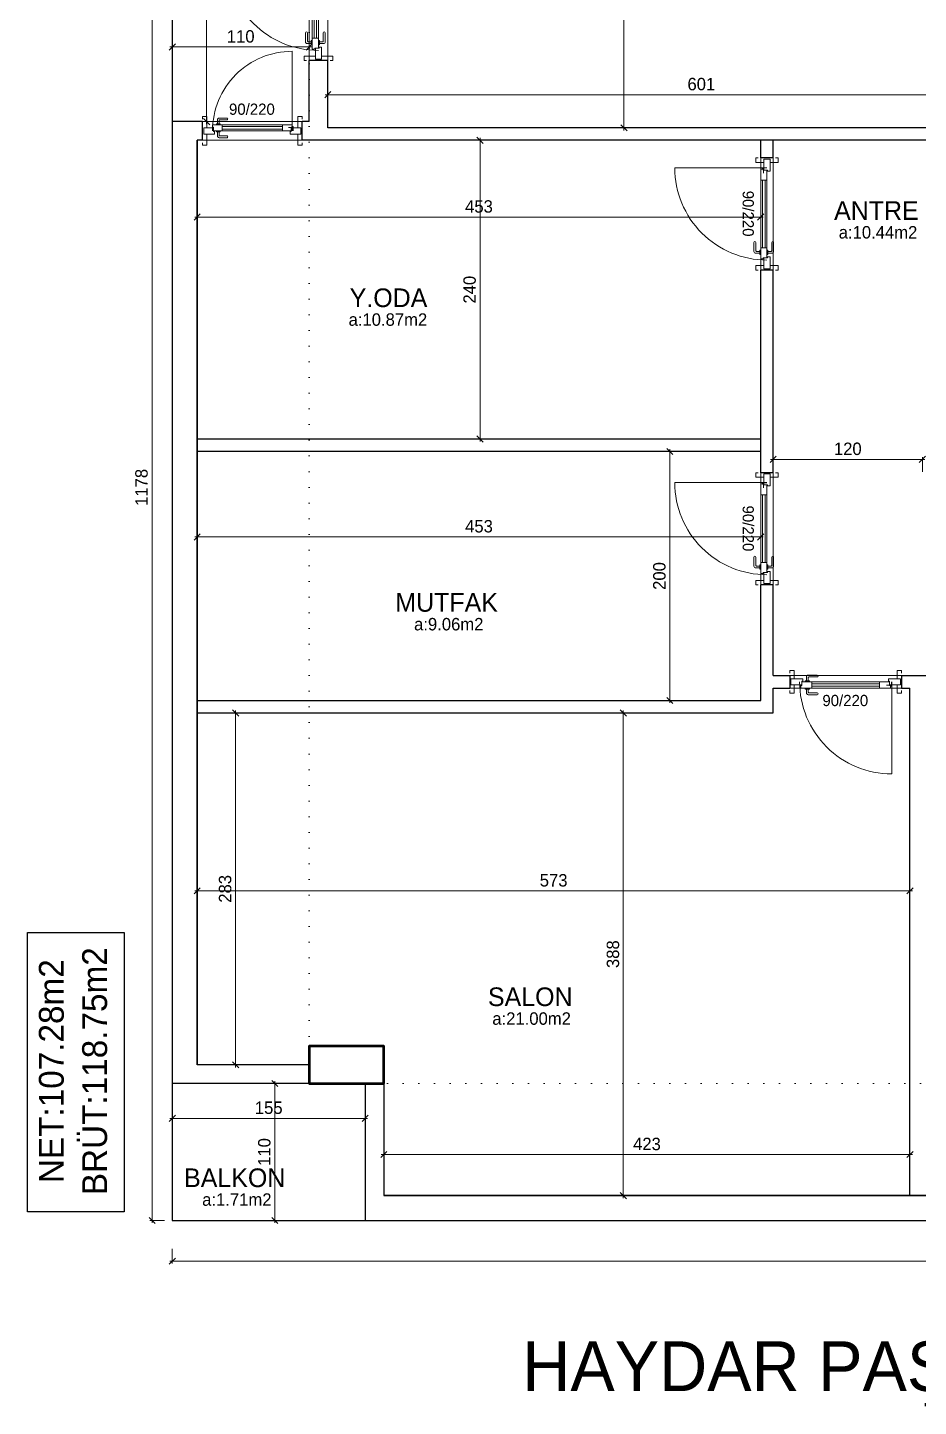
# Model space of a CAD drawing. Header units: centimetres. Extents: x 562865 to 1310255, y -148070 to 32737.
# Drawn here: x 586642 to 587358, y -14548 to -13441 of the extents above; entities that cross this region are included whole.
import ezdxf
from ezdxf.enums import TextEntityAlignment as Align

# ---------------------------------------------------------------- set-up
doc = ezdxf.new("R2010")
doc.units = ezdxf.units.CM
doc.header["$LTSCALE"] = 2.5
doc.linetypes.add('DOT', pattern=[0.25, 0, -0.25])
doc.layers.get('0').update_dxf_attribs({"color": 86})
for name, color, linetype, lineweight in [('ADAKENARI', 18, 'Continuous', 5), ('DUVAR', 4, 'Continuous', 30), ('duvar-kesim', 7, 'Continuous', 0), ('GÖRÜNÜŞLER', 96, 'Continuous', 25), ('iç ölçü', 106, 'Continuous', 18), ('kapi', 9, 'Continuous', 0), ('kolon', 1, 'Continuous', 53), ('Z_YOL_ADI', 7, 'Continuous', 0)]:
    doc.layers.add(name, color=color, linetype=linetype, lineweight=lineweight)
for name, color, linetype in [('alan', 7, 'Continuous'), ('kapi-yazi', 7, 'Continuous'), ('mahal', 7, 'Continuous')]:
    doc.layers.add(name, color=color, linetype=linetype)
doc.styles.add('PINAR', font='comic.ttf')
doc.dimstyles.new('TEMİZ ÖLÇÜ', dxfattribs={"dimtxt": 10, "dimasz": 5, "dimexe": 1.8, "dimexo": 0.625, "dimgap": 3, "dimtad": 1, "dimdec": 0, "dimrnd": 0.5, "dimzin": 1, "dimdsep": 46, "dimtxsty": 'PINAR', "dimblk": 'OBLIQUE', "dimcen": 0.9, "dimdle": 2, "dimclrd": 256, "dimclre": 256, "dimclrt": 7, "dimadec": 0, "dimazin": 0, "dimtfac": 1, "dimtdec": 0, "dimtofl": 0, "dimtmove": 2, "dimatfit": 2, "dimfxl": 10, "dimfxlon": 1, "dimlwd": -1, "dimlwe": -1, "dimarcsym": 0})

# ---------------------------------------------------------------- blocks, each defined once
blk = doc.blocks.new('WRSETHSRTH')
at = {"layer": 'ADAKENARI', "color": 2, "linetype": 'DOT', "ltscale": 20}
blk.add_lwpolyline([(588489.1, -17682.2), (588489.1, -16724.5), (586868.4, -16724.5), (586868.4, -17682.2)], close=True, dxfattribs=at)
blk = doc.blocks.new('_Oblique')
at = {"color": 0, "linetype": 'ByBlock', "lineweight": -2}
blk.add_line((-0.5, -0.5), (0.5, 0.5), dxfattribs=at)
blk = doc.blocks.new('*D909')
at = {"layer": 'Defpoints', "color": 0}
for p in [(587158.3, -13781.3), (587181.8, -13781.3), (587181.8, -13981.3)]:
    blk.add_point(p, dxfattribs=at)
at = {"layer": 'iç ölçü'}
for p, q in [((587168.3, -13781.3), (587156.5, -13781.3)), ((587158.3, -13983.3), (587158.3, -13779.3)), ((587168.3, -13981.3), (587156.5, -13981.3))]:
    blk.add_line(p, q, dxfattribs=at)
at = {"layer": 'iç ölçü', "linetype": 'ByBlock', "xscale": 5, "yscale": 5, "zscale": 5}
for p, rotation in [((587158.3, -13781.3), 90), ((587158.3, -13981.3), 270)]:
    blk.add_blockref('_Oblique', p, dxfattribs=dict(at, rotation=rotation))
at = {"layer": 'iç ölçü', "color": 7, "insert": (587149.9, -13881.3), "char_height": 10, "attachment_point": 5, "rotation": 90, "style": 'PINAR'}
blk.add_mtext('200', dxfattribs=at)
blk = doc.blocks.new('*D902')
at = {"layer": 'Defpoints', "color": 0}
for p in [(586778.4, -13814.1), (587231.3, -13814.1), (586778.4, -13849.9)]:
    blk.add_point(p, dxfattribs=at)
at = {"layer": 'iç ölçü'}
for p, q in [((586778.4, -13839.9), (586778.4, -13851.7)), ((587231.3, -13839.9), (587231.3, -13851.7)), ((587233.3, -13849.9), (586776.4, -13849.9))]:
    blk.add_line(p, q, dxfattribs=at)
at = {"layer": 'iç ölçü', "linetype": 'ByBlock', "xscale": 5, "yscale": 5, "zscale": 5, "rotation": 180}
blk.add_blockref('_Oblique', (586778.4, -13849.9), dxfattribs=at)
at = {"layer": 'iç ölçü', "linetype": 'ByBlock', "xscale": 5, "yscale": 5, "zscale": 5}
blk.add_blockref('_Oblique', (587231.3, -13849.9), dxfattribs=at)
at = {"layer": 'iç ölçü', "color": 7, "insert": (587004.9, -13841.4), "char_height": 10, "attachment_point": 5, "style": 'PINAR'}
blk.add_mtext('453', dxfattribs=at)
blk = doc.blocks.new('*D903')
at = {"layer": 'Defpoints', "color": 0}
for p in [(587005.8, -13531.3), (587009.9, -13531.3), (587009.9, -13771.3)]:
    blk.add_point(p, dxfattribs=at)
at = {"layer": 'iç ölçü'}
for p, q in [((587009.2, -13531.3), (587004, -13531.3)), ((587005.8, -13773.3), (587005.8, -13529.3)), ((587009.2, -13771.3), (587004, -13771.3))]:
    blk.add_line(p, q, dxfattribs=at)
at = {"layer": 'iç ölçü', "linetype": 'ByBlock', "xscale": 5, "yscale": 5, "zscale": 5}
for p, rotation in [((587005.8, -13531.3), 90), ((587005.8, -13771.3), 270)]:
    blk.add_blockref('_Oblique', p, dxfattribs=dict(at, rotation=rotation))
at = {"layer": 'iç ölçü', "color": 7, "insert": (586997.4, -13651.3), "char_height": 10, "attachment_point": 5, "rotation": 90, "style": 'PINAR'}
blk.add_mtext('240', dxfattribs=at)
blk = doc.blocks.new('*D904')
at = {"layer": 'Defpoints', "color": 0}
for p in [(587231.3, -13593), (586778.4, -13606.3), (587231.3, -13606.3)]:
    blk.add_point(p, dxfattribs=at)
at = {"layer": 'iç ölçü'}
for p, q in [((586776.4, -13593), (587233.3, -13593)), ((586778.4, -13603), (586778.4, -13591.2)), ((587231.3, -13603), (587231.3, -13591.2))]:
    blk.add_line(p, q, dxfattribs=at)
at = {"layer": 'iç ölçü', "linetype": 'ByBlock', "xscale": 5, "yscale": 5, "zscale": 5, "rotation": 180}
blk.add_blockref('_Oblique', (586778.4, -13593), dxfattribs=at)
at = {"layer": 'iç ölçü', "linetype": 'ByBlock', "xscale": 5, "yscale": 5, "zscale": 5}
blk.add_blockref('_Oblique', (587231.3, -13593), dxfattribs=at)
at = {"layer": 'iç ölçü', "color": 7, "insert": (587004.9, -13584.5), "char_height": 10, "attachment_point": 5, "style": 'PINAR'}
blk.add_mtext('453', dxfattribs=at)
blk = doc.blocks.new('*D905')
at = {"layer": 'Defpoints', "color": 0}
for p in [(587121.4, -13236.3), (587156.2, -13236.3), (587156.2, -13521.3)]:
    blk.add_point(p, dxfattribs=at)
at = {"layer": 'iç ölçü'}
for p, q in [((587131.4, -13236.3), (587119.6, -13236.3)), ((587121.4, -13523.3), (587121.4, -13234.3)), ((587131.4, -13521.3), (587119.6, -13521.3))]:
    blk.add_line(p, q, dxfattribs=at)
at = {"layer": 'iç ölçü', "linetype": 'ByBlock', "xscale": 5, "yscale": 5, "zscale": 5}
for p, rotation in [((587121.4, -13236.3), 90), ((587121.4, -13521.3), 270)]:
    blk.add_blockref('_Oblique', p, dxfattribs=dict(at, rotation=rotation))
at = {"layer": 'iç ölçü', "color": 7, "insert": (587113, -13378.8), "char_height": 10, "attachment_point": 5, "rotation": 90, "style": 'PINAR'}
blk.add_mtext('285', dxfattribs=at)
blk = doc.blocks.new('*D906')
at = {"layer": 'Defpoints', "color": 0}
for p in [(586883.4, -13467.1), (587483.8, -13467.1), (587483.8, -13494.7)]:
    blk.add_point(p, dxfattribs=at)
at = {"layer": 'iç ölçü'}
for p, q in [((586883.4, -13484.7), (586883.4, -13496.5)), ((587483.8, -13484.7), (587483.8, -13496.5)), ((586881.4, -13494.7), (587485.8, -13494.7))]:
    blk.add_line(p, q, dxfattribs=at)
at = {"layer": 'iç ölçü', "linetype": 'ByBlock', "xscale": 5, "yscale": 5, "zscale": 5, "rotation": 180}
blk.add_blockref('_Oblique', (586883.4, -13494.7), dxfattribs=at)
at = {"layer": 'iç ölçü', "linetype": 'ByBlock', "xscale": 5, "yscale": 5, "zscale": 5}
blk.add_blockref('_Oblique', (587483.8, -13494.7), dxfattribs=at)
at = {"layer": 'iç ölçü', "color": 7, "insert": (587183.6, -13486.2), "char_height": 10, "attachment_point": 5, "style": 'PINAR'}
blk.add_mtext('601', dxfattribs=at)
blk = doc.blocks.new('*D908')
at = {"layer": 'Defpoints', "color": 0}
for p in [(587241.3, -13787.6), (587241.3, -13808.8), (587361.3, -13808.8)]:
    blk.add_point(p, dxfattribs=at)
at = {"layer": 'iç ölçü'}
for p, q in [((587363.3, -13787.6), (587239.3, -13787.6)), ((587241.3, -13797.6), (587241.3, -13785.8)), ((587361.3, -13797.6), (587361.3, -13785.8))]:
    blk.add_line(p, q, dxfattribs=at)
at = {"layer": 'iç ölçü', "linetype": 'ByBlock', "xscale": 5, "yscale": 5, "zscale": 5, "rotation": 180}
blk.add_blockref('_Oblique', (587241.3, -13787.6), dxfattribs=at)
at = {"layer": 'iç ölçü', "linetype": 'ByBlock', "xscale": 5, "yscale": 5, "zscale": 5}
blk.add_blockref('_Oblique', (587361.3, -13787.6), dxfattribs=at)
at = {"layer": 'iç ölçü', "color": 7, "insert": (587301.3, -13779.2), "char_height": 10, "attachment_point": 5, "style": 'PINAR'}
blk.add_mtext('120', dxfattribs=at)
blk = doc.blocks.new('fm-door1')
at = {"linetype": 'Continuous'}
for p, q in [((0, 25), (0, -25)), ((100, 25), (0, 25)), ((80, 32), (80, 0)), ((84, 28), (128, 28)), ((90, 50), (910, 50)), ((90, 50), (90, 30)), ((100, 30), (90, 30)), ((100, 30), (100, -5)), ((100, 30), (100, -5)), ((100, 0), (900, 0)), ((190, 50), (190, 0)), ((810, 50), (810, 0)), ((910, 30), (900, 30)), ((900, 30), (900, -5)), ((900, 25), (1000, 25)), ((910, 50), (910, 30)), ((1000, 25), (1000, -25)), ((110, -25), (0, -25)), ((100, -5), (110, -5)), ((110, -5), (100, -5)), ((110, -5), (110, -25)), ((110, -25), (110, -5)), ((890, -25), (890, -5)), ((890, -5), (900, -5)), ((890, -25), (1000, -25))]:
    blk.add_line(p, q, dxfattribs=at)
at = {"color": 8, "linetype": 'Continuous'}
for p, q in [((190, 35), (810, 35)), ((190, 15), (810, 15))]:
    blk.add_line(p, q, dxfattribs=at)
at = {"linetype": 'Continuous'}
for points in [[(858, 58), (858, 89, 0.414214), (842, 104), (759, 104, 1), (759, 89), (835, 89, -0.414214), (842, 81), (842, 58)], [(858, -8), (858, -39, -0.414214), (842, -54), (759, -54, -1), (759, -39), (835, -39, 0.414214), (842, -31), (842, -8)]]:
    blk.add_lwpolyline(points, format="xyb", dxfattribs=at)
for points in [[(869, 50), (869, 58), (831, 58), (831, 50)], [(869, 0), (869, -8), (831, -8), (831, 0)]]:
    blk.add_lwpolyline(points, dxfattribs=at)
blk.add_circle((84, 32), 4.26, dxfattribs=at)
blk = doc.blocks.new('*D886')
at = {"layer": 'Defpoints', "color": 0}
for p in [(587086.6, -13991.3), (587086.6, -14379), (587120.9, -14379)]:
    blk.add_point(p, dxfattribs=at)
at = {"layer": 'iç ölçü'}
for p, q in [((587120.9, -13989.3), (587120.9, -14381)), ((587110.9, -13991.3), (587122.7, -13991.3)), ((587110.9, -14379), (587122.7, -14379))]:
    blk.add_line(p, q, dxfattribs=at)
at = {"layer": 'iç ölçü', "linetype": 'ByBlock', "xscale": 5, "yscale": 5, "zscale": 5}
for p, rotation in [((587120.9, -13991.3), 90), ((587120.9, -14379), 270)]:
    blk.add_blockref('_Oblique', p, dxfattribs=dict(at, rotation=rotation))
at = {"layer": 'iç ölçü', "color": 7, "insert": (587112.6, -14185.1), "char_height": 10, "attachment_point": 5, "rotation": 90, "style": 'PINAR'}
blk.add_mtext('388', dxfattribs=at)
blk = doc.blocks.new('*D887')
at = {"layer": 'Defpoints', "color": 0}
for p in [(586778.4, -14103.3), (587351.3, -14103.3), (586778.4, -14134.2)]:
    blk.add_point(p, dxfattribs=at)
at = {"layer": 'iç ölçü'}
for p, q in [((586778.4, -14124.2), (586778.4, -14136)), ((587351.3, -14124.2), (587351.3, -14136)), ((587353.3, -14134.2), (586776.4, -14134.2))]:
    blk.add_line(p, q, dxfattribs=at)
at = {"layer": 'iç ölçü', "linetype": 'ByBlock', "xscale": 5, "yscale": 5, "zscale": 5, "rotation": 180}
blk.add_blockref('_Oblique', (586778.4, -14134.2), dxfattribs=at)
at = {"layer": 'iç ölçü', "linetype": 'ByBlock', "xscale": 5, "yscale": 5, "zscale": 5}
blk.add_blockref('_Oblique', (587351.3, -14134.2), dxfattribs=at)
at = {"layer": 'iç ölçü', "color": 7, "insert": (587064.9, -14125.8), "char_height": 10, "attachment_point": 5, "style": 'PINAR'}
blk.add_mtext('573', dxfattribs=at)
blk = doc.blocks.new('*D888')
at = {"layer": 'Defpoints', "color": 0}
for p in [(586928.4, -14336.5), (587351.3, -14336.5), (587351.3, -14346)]:
    blk.add_point(p, dxfattribs=at)
at = {"layer": 'iç ölçü'}
for p, q in [((586928.4, -14337.1), (586928.4, -14347.8)), ((587351.3, -14337.1), (587351.3, -14347.8)), ((586926.4, -14346), (587353.3, -14346))]:
    blk.add_line(p, q, dxfattribs=at)
at = {"layer": 'iç ölçü', "linetype": 'ByBlock', "xscale": 5, "yscale": 5, "zscale": 5, "rotation": 180}
blk.add_blockref('_Oblique', (586928.4, -14346), dxfattribs=at)
at = {"layer": 'iç ölçü', "linetype": 'ByBlock', "xscale": 5, "yscale": 5, "zscale": 5}
blk.add_blockref('_Oblique', (587351.3, -14346), dxfattribs=at)
at = {"layer": 'iç ölçü', "color": 7, "insert": (587139.9, -14337.6), "char_height": 10, "attachment_point": 5, "style": 'PINAR'}
blk.add_mtext('423', dxfattribs=at)
blk = doc.blocks.new('*D889')
at = {"layer": 'Defpoints', "color": 0}
for p in [(586809.3, -13991.3), (586820.9, -13991.3), (586820.9, -14274)]:
    blk.add_point(p, dxfattribs=at)
at = {"layer": 'iç ölçü'}
for p, q in [((586809.3, -14276), (586809.3, -13989.3)), ((586819.3, -13991.3), (586807.5, -13991.3)), ((586819.3, -14274), (586807.5, -14274))]:
    blk.add_line(p, q, dxfattribs=at)
at = {"layer": 'iç ölçü', "linetype": 'ByBlock', "xscale": 5, "yscale": 5, "zscale": 5}
for p, rotation in [((586809.3, -13991.3), 90), ((586809.3, -14274), 270)]:
    blk.add_blockref('_Oblique', p, dxfattribs=dict(at, rotation=rotation))
at = {"layer": 'iç ölçü', "color": 7, "insert": (586800.9, -14132.6), "char_height": 10, "attachment_point": 5, "rotation": 90, "style": 'PINAR'}
blk.add_mtext('283', dxfattribs=at)
blk = doc.blocks.new('*D890')
at = {"layer": 'Defpoints', "color": 0}
for p in [(586758.4, -13446.6), (586868.4, -13446.6), (586758.4, -13456.3)]:
    blk.add_point(p, dxfattribs=at)
at = {"layer": 'iç ölçü'}
for p, q in [((586870.4, -13456.3), (586756.4, -13456.3)), ((586758.4, -13447.3), (586758.4, -13458.1)), ((586868.4, -13447.3), (586868.4, -13458.1))]:
    blk.add_line(p, q, dxfattribs=at)
at = {"layer": 'iç ölçü', "linetype": 'ByBlock', "xscale": 5, "yscale": 5, "zscale": 5, "rotation": 180}
blk.add_blockref('_Oblique', (586758.4, -13456.3), dxfattribs=at)
at = {"layer": 'iç ölçü', "linetype": 'ByBlock', "xscale": 5, "yscale": 5, "zscale": 5}
blk.add_blockref('_Oblique', (586868.4, -13456.3), dxfattribs=at)
at = {"layer": 'iç ölçü', "color": 7, "insert": (586813.4, -13447.9), "char_height": 10, "attachment_point": 5, "style": 'PINAR'}
blk.add_mtext('110', dxfattribs=at)
blk = doc.blocks.new('*D891')
at = {"layer": 'Defpoints', "color": 0}
for p in [(586786, -13221.3), (586813.4, -13221.3), (586813.4, -13516.3)]:
    blk.add_point(p, dxfattribs=at)
at = {"layer": 'iç ölçü'}
for p, q in [((586796, -13221.3), (586784.2, -13221.3)), ((586786, -13518.3), (586786, -13219.3)), ((586796, -13516.3), (586784.2, -13516.3))]:
    blk.add_line(p, q, dxfattribs=at)
at = {"layer": 'iç ölçü', "linetype": 'ByBlock', "xscale": 5, "yscale": 5, "zscale": 5}
for p, rotation in [((586786, -13221.3), 90), ((586786, -13516.3), 270)]:
    blk.add_blockref('_Oblique', p, dxfattribs=dict(at, rotation=rotation))
at = {"layer": 'iç ölçü', "color": 7, "insert": (586777.5, -13368.8), "char_height": 10, "attachment_point": 5, "rotation": 90, "style": 'PINAR'}
blk.add_mtext('295', dxfattribs=at)
blk = doc.blocks.new('*D900')
at = {"layer": 'Defpoints', "color": 0}
for p in [(586822.9, -14289), (586822.9, -14399), (586840.8, -14399)]:
    blk.add_point(p, dxfattribs=at)
at = {"layer": 'iç ölçü'}
for p, q in [((586840.8, -14287), (586840.8, -14401)), ((586830.8, -14289), (586842.6, -14289)), ((586830.8, -14399), (586842.6, -14399))]:
    blk.add_line(p, q, dxfattribs=at)
at = {"layer": 'iç ölçü', "linetype": 'ByBlock', "xscale": 5, "yscale": 5, "zscale": 5}
for p, rotation in [((586840.8, -14289), 90), ((586840.8, -14399), 270)]:
    blk.add_blockref('_Oblique', p, dxfattribs=dict(at, rotation=rotation))
at = {"layer": 'iç ölçü', "color": 7, "insert": (586832.4, -14344), "char_height": 10, "attachment_point": 5, "rotation": 90, "style": 'PINAR'}
blk.add_mtext('110', dxfattribs=at)
blk = doc.blocks.new('*D901')
at = {"layer": 'Defpoints', "color": 0}
for p in [(586758.4, -14317), (586758.4, -14379), (586913.4, -14379)]:
    blk.add_point(p, dxfattribs=at)
at = {"layer": 'iç ölçü'}
for p, q in [((586915.4, -14317), (586756.4, -14317)), ((586758.4, -14327), (586758.4, -14315.2)), ((586913.4, -14327), (586913.4, -14315.2))]:
    blk.add_line(p, q, dxfattribs=at)
at = {"layer": 'iç ölçü', "linetype": 'ByBlock', "xscale": 5, "yscale": 5, "zscale": 5, "rotation": 180}
blk.add_blockref('_Oblique', (586758.4, -14317), dxfattribs=at)
at = {"layer": 'iç ölçü', "linetype": 'ByBlock', "xscale": 5, "yscale": 5, "zscale": 5}
blk.add_blockref('_Oblique', (586913.4, -14317), dxfattribs=at)
at = {"layer": 'iç ölçü', "color": 7, "insert": (586835.9, -14308.5), "char_height": 10, "attachment_point": 5, "style": 'PINAR'}
blk.add_mtext('155', dxfattribs=at)
blk = doc.blocks.new('*D938')
at = {"layer": 'Defpoints', "color": 0}
for p in [(586758.4, -14399), (588599.1, -14399), (586758.4, -14431.7)]:
    blk.add_point(p, dxfattribs=at)
at = {"layer": 'iç ölçü'}
for p, q in [((588601.1, -14431.7), (586756.4, -14431.7)), ((586758.4, -14421.7), (586758.4, -14433.5)), ((588599.1, -14421.7), (588599.1, -14433.5))]:
    blk.add_line(p, q, dxfattribs=at)
at = {"layer": 'iç ölçü', "linetype": 'ByBlock', "xscale": 5, "yscale": 5, "zscale": 5, "rotation": 180}
blk.add_blockref('_Oblique', (586758.4, -14431.7), dxfattribs=at)
at = {"layer": 'iç ölçü', "linetype": 'ByBlock', "xscale": 5, "yscale": 5, "zscale": 5}
blk.add_blockref('_Oblique', (588599.1, -14431.7), dxfattribs=at)
at = {"layer": 'iç ölçü', "color": 7, "lineweight": 120, "insert": (587678.8, -14423.2), "char_height": 10, "attachment_point": 5, "style": 'PINAR'}
blk.add_mtext('1841', dxfattribs=at)
blk = doc.blocks.new('*D939')
at = {"layer": 'Defpoints', "color": 0}
for p in [(586742.2, -13221.3), (586758.4, -13221.3), (586758.4, -14399)]:
    blk.add_point(p, dxfattribs=at)
at = {"layer": 'iç ölçü'}
for p, q in [((586752.2, -13221.3), (586740.4, -13221.3)), ((586742.2, -14401), (586742.2, -13219.3)), ((586752.2, -14399), (586740.4, -14399))]:
    blk.add_line(p, q, dxfattribs=at)
at = {"layer": 'iç ölçü', "linetype": 'ByBlock', "xscale": 5, "yscale": 5, "zscale": 5}
for p, rotation in [((586742.2, -13221.3), 90), ((586742.2, -14399), 270)]:
    blk.add_blockref('_Oblique', p, dxfattribs=dict(at, rotation=rotation))
at = {"layer": 'iç ölçü', "color": 7, "lineweight": 120, "insert": (586733.7, -13810.1), "char_height": 10, "attachment_point": 5, "rotation": 90, "style": 'PINAR'}
blk.add_mtext('1178', dxfattribs=at)

msp = doc.modelspace()

# ---------------------------------------------------------------- linework, layer by layer
at = {"layer": 'DUVAR'}
for p, q in [((586758.4, -13221.3), (586758.4, -14399)), ((586868.4, -13516.3), (586868.4, -13467.1)), ((586883.4, -13467.1), (586868.4, -13467.1)), ((586883.4, -13521.3), (586883.4, -13467.1)), ((586782.7, -13516.3), (586758.4, -13516.3)), ((586782.7, -13531.3), (586782.7, -13516.3)), ((586868.4, -13516.3), (586862.7, -13516.3)), ((586862.7, -13531.3), (586862.7, -13516.3)), ((587374.4, -13521.3), (586883.4, -13521.3)), ((586778.4, -13531.3), (586778.4, -14274)), ((586778.4, -14274), (586778.4, -13531.3)), ((586782.7, -13531.3), (586778.4, -13531.3)), ((587374.4, -13531.3), (586862.7, -13531.3)), ((587231.3, -13545.5), (587231.3, -13531.3)), ((587241.3, -13545.5), (587241.3, -13531.3)), ((587241.3, -13545.5), (587231.3, -13545.5)), ((587231.3, -13798.3), (587231.3, -13635.5)), ((587241.3, -13635.5), (587231.3, -13635.5)), ((587241.3, -13798.3), (587241.3, -13635.5)), ((587231.3, -13771.3), (586778.4, -13771.3)), ((587231.3, -13781.3), (586778.4, -13781.3)), ((587241.3, -13798.3), (587231.3, -13798.3)), ((587231.3, -13981.3), (587231.3, -13888.3)), ((587241.3, -13888.3), (587231.3, -13888.3)), ((587241.3, -13961.3), (587241.3, -13888.3)), ((587241.3, -13961.3), (587254.6, -13961.3)), ((587254.6, -13961.3), (587254.6, -13971.3)), ((587344.6, -13961.3), (587368.3, -13961.3)), ((587344.6, -13961.3), (587344.6, -13971.3)), ((587241.3, -13971.3), (587254.6, -13971.3)), ((587241.3, -13991.3), (587241.3, -13971.3)), ((587344.6, -13971.3), (587351.3, -13971.3)), ((587351.3, -14379), (587351.3, -13971.3)), ((586778.4, -13981.3), (587231.3, -13981.3)), ((586778.4, -13991.3), (587241.3, -13991.3)), ((586868.4, -14274), (586778.4, -14274)), ((586928.4, -14274), (586928.4, -14379)), ((586913.4, -14289), (586758.4, -14289)), ((586913.4, -14289), (586913.4, -14399)), ((586928.4, -14379), (587671.3, -14379)), ((587671.3, -14379), (586928.4, -14379)), ((586758.4, -14399), (588599.1, -14399))]:
    msp.add_line(p, q, dxfattribs=at)
at = {"layer": 'duvar-kesim'}
for p, q in [((586868.4, -13377.1), (586868.4, -13467.1)), ((586883.4, -13377.1), (586883.4, -13467.1)), ((586862.7, -13516.3), (586782.7, -13516.3)), ((586862.7, -13531.3), (586782.7, -13531.3)), ((587231.3, -13545.5), (587231.3, -13635.5)), ((587241.3, -13545.5), (587241.3, -13635.5)), ((587231.3, -13798.3), (587231.3, -13888.3)), ((587241.3, -13798.3), (587241.3, -13888.3)), ((587344.6, -13961.3), (587254.6, -13961.3)), ((587344.6, -13971.3), (587254.6, -13971.3))]:
    msp.add_line(p, q, dxfattribs=at)
at = {"layer": 'GÖRÜNÜŞLER', "lineweight": 30}
msp.add_lwpolyline([(586642.1, -14392.2), (586642.1, -14167.7), (586719.7, -14167.7), (586719.7, -14392.2)], close=True, dxfattribs=at)
at = {"layer": 'kapi'}
for points in [[(586875.9, -13385.1), (586801.9, -13385.1, 0.414214), (586875.9, -13459.1, 0.414214)], [(586854.7, -13523.8), (586854.7, -13459.8, 0.414214), (586790.7, -13523.8, 0.414214)], [(587236.3, -13553.5), (587162.3, -13553.5, 0.414214), (587236.3, -13627.5, 0.414214)], [(587236.3, -13806.3), (587162.3, -13806.3, 0.414214), (587236.3, -13880.3, 0.414214)], [(587336.6, -13966.3), (587336.6, -14040.3, -0.414214), (587262.6, -13966.3, -0.414214)]]:
    msp.add_lwpolyline(points, format="xyb", dxfattribs=at)
for points in [[(586866.4, -13467.1), (586864.4, -13467.1), (586864.4, -13463.6), (586873.4, -13463.6)], [(586885.4, -13467.1), (586887.4, -13467.1), (586887.4, -13463.6), (586878.4, -13463.6)], [(586782.7, -13514.3), (586782.7, -13512.3), (586786.2, -13512.3), (586786.2, -13521.3)], [(586862.7, -13514.3), (586862.7, -13512.3), (586859.2, -13512.3), (586859.2, -13521.3)], [(586782.7, -13533.3), (586782.7, -13535.3), (586786.2, -13535.3), (586786.2, -13526.3)], [(586862.7, -13533.3), (586862.7, -13535.3), (586859.2, -13535.3), (586859.2, -13526.3)], [(587229.3, -13545.5), (587227.3, -13545.5), (587227.3, -13549), (587233.8, -13549)], [(587243.3, -13545.5), (587245.3, -13545.5), (587245.3, -13549), (587238.8, -13549)], [(587229.3, -13635.5), (587227.3, -13635.5), (587227.3, -13632), (587233.8, -13632)], [(587243.3, -13635.5), (587245.3, -13635.5), (587245.3, -13632), (587238.8, -13632)], [(587229.3, -13798.3), (587227.3, -13798.3), (587227.3, -13801.8), (587233.8, -13801.8)], [(587243.3, -13798.3), (587245.3, -13798.3), (587245.3, -13801.8), (587238.8, -13801.8)], [(587229.3, -13888.3), (587227.3, -13888.3), (587227.3, -13884.8), (587233.8, -13884.8)], [(587243.3, -13888.3), (587245.3, -13888.3), (587245.3, -13884.8), (587238.8, -13884.8)], [(587254.6, -13959.3), (587254.6, -13957.3), (587258.1, -13957.3), (587258.1, -13963.8)], [(587344.6, -13959.3), (587344.6, -13957.3), (587341.1, -13957.3), (587341.1, -13963.8)], [(587254.6, -13973.3), (587254.6, -13975.3), (587258.1, -13975.3), (587258.1, -13968.8)], [(587344.6, -13973.3), (587344.6, -13975.3), (587341.1, -13975.3), (587341.1, -13968.8)]]:
    msp.add_lwpolyline(points, dxfattribs=at)
at = {"layer": 'kolon'}
msp.add_lwpolyline([(586928.4, -14289), (586928.4, -14259), (586868.4, -14259), (586868.4, -14289)], close=True, dxfattribs=at)

# ---------------------------------------------------------------- block references
at = {"layer": 'iç ölçü'}
msp.add_blockref('WRSETHSRTH', (0, 3393.2), dxfattribs=at)
at = {"layer": 'kapi', "zscale": 0.08800000000000001}
for p, xscale, yscale, rotation in [((586875.9, -13378.1), 0.08799999999973807, -0.09999999999854481, 270), ((587236.3, -13546.5), -0.08800000000000001, 0.1, 90), ((587236.3, -13799.3), -0.08800000000000001, 0.1, 90)]:
    msp.add_blockref('fm-door1', p, dxfattribs=dict(at, xscale=xscale, yscale=yscale, rotation=rotation))
at = {"layer": 'kapi'}
for p, xscale, yscale, zscale in [((586861.7, -13523.8), -0.0779999999795109, 0.1, 0.07800000000000001), ((587343.6, -13966.3), -0.08799999998882413, -0.1, 0.08800000000000001)]:
    msp.add_blockref('fm-door1', p, dxfattribs=dict(at, xscale=xscale, yscale=yscale, zscale=zscale))

# ---------------------------------------------------------------- texts
at = {"layer": 'alan', "style": 'PINAR'}
for s, p in [('a:10.44m2', (587325.6, -13610.2)), ('a:10.87m2', (586931.7, -13680.3)), ('a:9.06m2', (586980.6, -13925)), ('a:21.00m2', (587047.2, -14241.8)), ('a:1.71m2', (586810.3, -14387.2))]:
    msp.add_text(s, height=10, dxfattribs=at).set_placement(p, align=Align.CENTER)
at = {"layer": 'alan', "lineweight": 90, "style": 'PINAR'}
for s, p in [('BRÜT:118.75m2', (586706, -14279.1)), ('NET:107.28m2', (586671.2, -14279.1))]:
    msp.add_text(s, height=20, rotation=90, dxfattribs=at).set_placement(p, align=Align.CENTER)
at = {"layer": 'kapi-yazi', "style": 'PINAR'}
for p in [(586822.4, -13506.3), (587299.3, -13981.3)]:
    msp.add_text('90/220', height=9, dxfattribs=at).set_placement(p, align=Align.MIDDLE_CENTER)
for p in [(587221.3, -13590.2), (587221.3, -13843.1)]:
    msp.add_text('90/220', height=9, rotation=270, dxfattribs=at).set_placement(p, align=Align.MIDDLE_CENTER)
at = {"layer": 'mahal', "style": 'PINAR'}
for s, p in [('ANTRE', (587324.3, -13595.2)), ('Y.ODA', (586932.2, -13665.3)), ('MUTFAK', (586978.9, -13910)), ('SALON', (587046.1, -14226.8)), ('BALKON', (586808.6, -14372.2))]:
    msp.add_text(s, height=15, dxfattribs=at).set_placement(p, align=Align.CENTER)
at = {"layer": 'Z_YOL_ADI', "style": 'PINAR'}
msp.add_text('HAYDAR PAŞA Sokak', height=40, dxfattribs=at).set_placement((587039.7, -14536.1))

# ---------------------------------------------------------------- dimensions: what is measured, and where the dimension line sits
at = {"layer": 'iç ölçü', "color": 6, "lineweight": 120}
dim = msp.add_linear_dim(base=(586742.2, -13221.3), p1=(586758.4, -14399), p2=(586758.4, -13221.3), angle=90, dimstyle='TEMİZ ÖLÇÜ', override={"dimarcsym": 1}, dxfattribs=at)
dim.commit()
dim.dimension.update_dxf_attribs({"geometry": '*D939', "text_midpoint": (586733.7, -13810.1)})
at = {"layer": 'iç ölçü'}
for base, p1, p2, angle, picture, middle in [((586786, -13221.3), (586813.4, -13516.3), (586813.4, -13221.3), 90, '*D891', (586777.5, -13368.8)), ((587121.4, -13236.3), (587156.2, -13521.3), (587156.2, -13236.3), 90, '*D905', (587113, -13378.8)), ((586758.4, -13456.3), (586868.4, -13446.6), (586758.4, -13446.6), 180, '*D890', (586813.4, -13447.9)), ((587483.8, -13494.7), (586883.4, -13467.1), (587483.8, -13467.1), 180, '*D906', (587183.6, -13486.2)), ((587005.8, -13531.3), (587009.9, -13771.3), (587009.9, -13531.3), 90, '*D903', (586997.4, -13651.3)), ((587231.3, -13593), (586778.4, -13606.3), (587231.3, -13606.3), 180, '*D904', (587004.9, -13584.5)), ((587158.3, -13781.3), (587181.8, -13981.3), (587181.8, -13781.3), 90, '*D909', (587149.9, -13881.3)), ((587241.3, -13787.6), (587361.3, -13808.8), (587241.3, -13808.8), 180, '*D908', (587301.3, -13779.2)), ((586778.4, -13849.9), (587231.3, -13814.1), (586778.4, -13814.1), 180, '*D902', (587004.9, -13841.4)), ((586809.3, -13991.3), (586820.9, -14274), (586820.9, -13991.3), 90, '*D889', (586800.9, -14132.6)), ((587120.9, -14379), (587086.6, -13991.3), (587086.6, -14379), 90, '*D886', (587112.6, -14185.1)), ((586778.4, -14134.2), (587351.3, -14103.3), (586778.4, -14103.3), 180, '*D887', (587064.9, -14125.8)), ((586840.8, -14399), (586822.9, -14289), (586822.9, -14399), 90, '*D900', (586832.4, -14344)), ((586758.4, -14317), (586913.4, -14379), (586758.4, -14379), 180, '*D901', (586835.9, -14308.5)), ((587351.3, -14346), (586928.4, -14336.5), (587351.3, -14336.5), 180, '*D888', (587139.9, -14337.6))]:
    dim = msp.add_linear_dim(base=base, p1=p1, p2=p2, angle=angle, dimstyle='TEMİZ ÖLÇÜ', override={"dimarcsym": 1}, dxfattribs=at)
    dim.commit()
    dim.dimension.update_dxf_attribs({"geometry": picture, "text_midpoint": middle})
at = {"layer": 'iç ölçü', "color": 6, "lineweight": 120}
dim = msp.add_linear_dim(base=(586758.4, -14431.7), p1=(588599.1, -14399), p2=(586758.4, -14399), dimstyle='TEMİZ ÖLÇÜ', override={"dimarcsym": 1}, dxfattribs=at)
dim.commit()
dim.dimension.update_dxf_attribs({"geometry": '*D938', "text_midpoint": (587678.8, -14423.2)})

doc.saveas('drawing.dxf')
